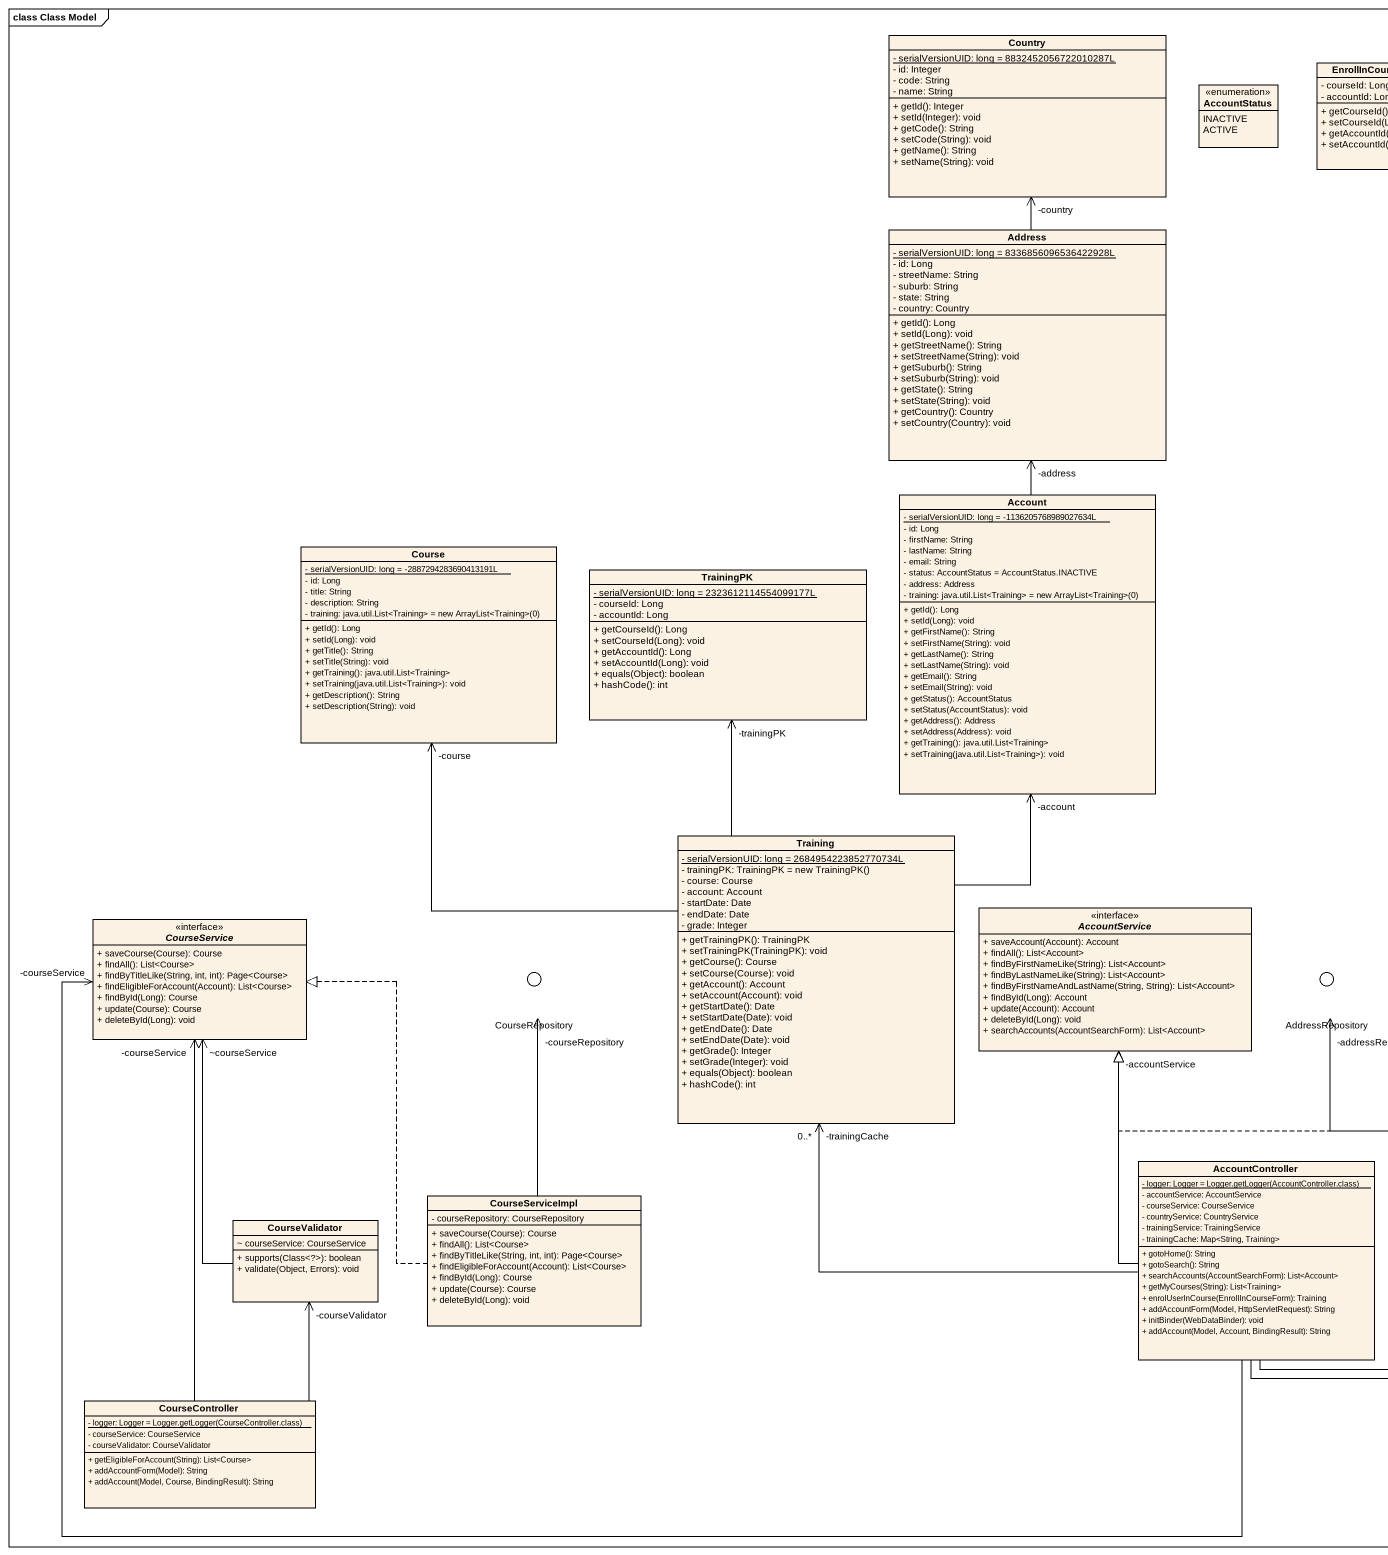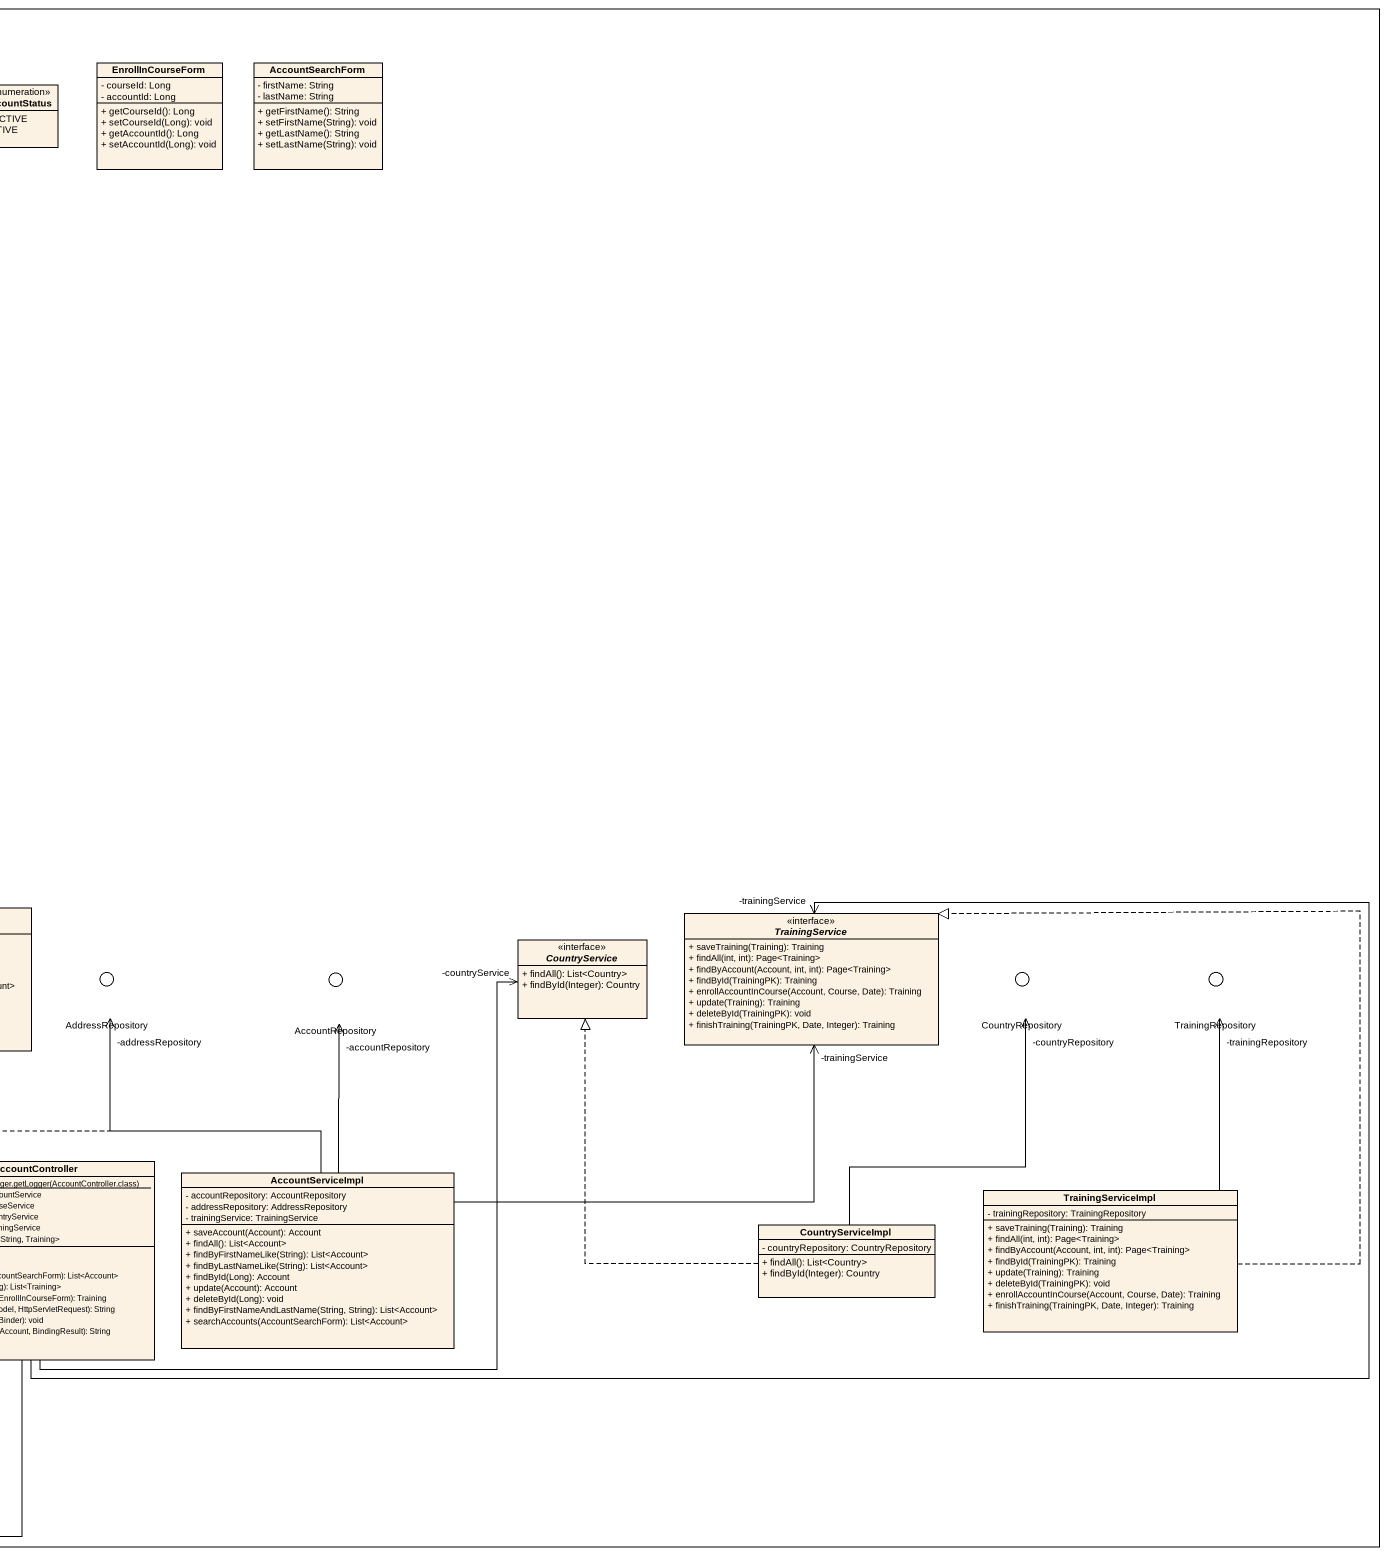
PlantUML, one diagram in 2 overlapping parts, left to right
@startuml
mainframe class Class Model
allowmixing
hide circle
hide empty members
skinparam classAttributeIconSize 0
class Country {
  {static} - serialVersionUID: long = 8832452056722010287L
  - id: Integer
  - code: String
  - name: String
  + getId(): Integer
  + setId(Integer): void
  + getCode(): String
  + setCode(String): void
  + getName(): String
  + setName(String): void
}
class EnrollInCourseForm {
  - courseId: Long
  - accountId: Long
  + getCourseId(): Long
  + setCourseId(Long): void
  + getAccountId(): Long
  + setAccountId(Long): void
}
class AccountSearchForm {
  - firstName: String
  - lastName: String
  + getFirstName(): String
  + setFirstName(String): void
  + getLastName(): String
  + setLastName(String): void
}
enum AccountStatus {
  INACTIVE
  ACTIVE
}
class Address {
  {static} - serialVersionUID: long = 8336856096536422928L
  - id: Long
  - streetName: String
  - suburb: String
  - state: String
  - country: Country
  + getId(): Long
  + setId(Long): void
  + getStreetName(): String
  + setStreetName(String): void
  + getSuburb(): String
  + setSuburb(String): void
  + getState(): String
  + setState(String): void
  + getCountry(): Country
  + setCountry(Country): void
}
class Account {
  {static} - serialVersionUID: long = -1136205768989027634L
  - id: Long
  - firstName: String
  - lastName: String
  - email: String
  - status: AccountStatus = AccountStatus.INACTIVE
  - address: Address
  {field} - training: java.util.List<Training> = new ArrayList<Training>(0)
  + getId(): Long
  + setId(Long): void
  + getFirstName(): String
  + setFirstName(String): void
  + getLastName(): String
  + setLastName(String): void
  + getEmail(): String
  + setEmail(String): void
  + getStatus(): AccountStatus
  + setStatus(AccountStatus): void
  + getAddress(): Address
  + setAddress(Address): void
  + getTraining(): java.util.List<Training>
  + setTraining(java.util.List<Training>): void
}
class Course {
  {static} - serialVersionUID: long = -2887294283690413191L
  - id: Long
  - title: String
  - description: String
  {field} - training: java.util.List<Training> = new ArrayList<Training>(0)
  + getId(): Long
  + setId(Long): void
  + getTitle(): String
  + setTitle(String): void
  + getTraining(): java.util.List<Training>
  + setTraining(java.util.List<Training>): void
  + getDescription(): String
  + setDescription(String): void
}
class TrainingPK {
  {static} - serialVersionUID: long = 2323612114554099177L
  - courseId: Long
  - accountId: Long
  + getCourseId(): Long
  + setCourseId(Long): void
  + getAccountId(): Long
  + setAccountId(Long): void
  + equals(Object): boolean
  + hashCode(): int
}
class Training {
  {static} - serialVersionUID: long = 2684954223852770734L
  {field} - trainingPK: TrainingPK = new TrainingPK()
  - course: Course
  - account: Account
  - startDate: Date
  - endDate: Date
  - grade: Integer
  + getTrainingPK(): TrainingPK
  + setTrainingPK(TrainingPK): void
  + getCourse(): Course
  + setCourse(Course): void
  + getAccount(): Account
  + setAccount(Account): void
  + getStartDate(): Date
  + setStartDate(Date): void
  + getEndDate(): Date
  + setEndDate(Date): void
  + getGrade(): Integer
  + setGrade(Integer): void
  + equals(Object): boolean
  + hashCode(): int
}
interface CourseService <<interface>> {
  + saveCourse(Course): Course
  + findAll(): List<Course>
  + findByTitleLike(String, int, int): Page<Course>
  + findEligibleForAccount(Account): List<Course>
  + findById(Long): Course
  + update(Course): Course
  + deleteById(Long): void
}
() CourseRepository <<interface>>
interface AccountService <<interface>> {
  + saveAccount(Account): Account
  + findAll(): List<Account>
  + findByFirstNameLike(String): List<Account>
  + findByLastNameLike(String): List<Account>
  + findByFirstNameAndLastName(String, String): List<Account>
  + findById(Long): Account
  + update(Account): Account
  + deleteById(Long): void
  + searchAccounts(AccountSearchForm): List<Account>
}
() AddressRepository
() AccountRepository
interface CountryService <<interface>> {
  + findAll(): List<Country>
  + findById(Integer): Country
}
interface TrainingService <<interface>> {
  + saveTraining(Training): Training
  + findAll(int, int): Page<Training>
  + findByAccount(Account, int, int): Page<Training>
  + findById(TrainingPK): Training
  + enrollAccountInCourse(Account, Course, Date): Training
  + update(Training): Training
  + deleteById(TrainingPK): void
  + finishTraining(TrainingPK, Date, Integer): Training
}
() CountryRepository <<interface>>
() TrainingRepository
class AccountController {
  {static} {field} - logger: Logger = Logger.getLogger(AccountController.class)
  - accountService: AccountService
  - courseService: CourseService
  - countryService: CountryService
  - trainingService: TrainingService
  - trainingCache: Map<String, Training>
  + gotoHome(): String
  + gotoSearch(): String
  + searchAccounts(AccountSearchForm): List<Account>
  + getMyCourses(String): List<Training>
  + enrolUserInCourse(EnrollInCourseForm): Training
  + addAccountForm(Model, HttpServletRequest): String
  + initBinder(WebDataBinder): void
  + addAccount(Model, Account, BindingResult): String
}
class AccountServiceImpl {
  - accountRepository: AccountRepository
  - addressRepository: AddressRepository
  - trainingService: TrainingService
  + saveAccount(Account): Account
  + findAll(): List<Account>
  + findByFirstNameLike(String): List<Account>
  + findByLastNameLike(String): List<Account>
  + findById(Long): Account
  + update(Account): Account
  + deleteById(Long): void
  + findByFirstNameAndLastName(String, String): List<Account>
  + searchAccounts(AccountSearchForm): List<Account>
}
class CourseServiceImpl {
  - courseRepository: CourseRepository
  + saveCourse(Course): Course
  + findAll(): List<Course>
  + findByTitleLike(String, int, int): Page<Course>
  + findEligibleForAccount(Account): List<Course>
  + findById(Long): Course
  + update(Course): Course
  + deleteById(Long): void
}
class TrainingServiceImpl {
  - trainingRepository: TrainingRepository
  + saveTraining(Training): Training
  + findAll(int, int): Page<Training>
  + findByAccount(Account, int, int): Page<Training>
  + findById(TrainingPK): Training
  + update(Training): Training
  + deleteById(TrainingPK): void
  + enrollAccountInCourse(Account, Course, Date): Training
  + finishTraining(TrainingPK, Date, Integer): Training
}
class CourseValidator {
  ~ courseService: CourseService
  + supports(Class<?>): boolean
  + validate(Object, Errors): void
}
class CountryServiceImpl {
  - countryRepository: CountryRepository
  + findAll(): List<Country>
  + findById(Integer): Country
}
class CourseController {
  {static} {field} - logger: Logger = Logger.getLogger(CourseController.class)
  - courseService: CourseService
  - courseValidator: CourseValidator
  + getEligibleForAccount(String): List<Course>
  + addAccountForm(Model): String
  + addAccount(Model, Course, BindingResult): String
}
Address -up-> "-country" Country
Account -up-> "-address" Address
Training -up-> "-account" Account
Training -up-> "-course" Course
Training -up-> "-trainingPK" TrainingPK
AccountController -up-> "-trainingCache\n0..*" Training
AccountController -left-> "-courseService" CourseService
AccountController -up-> "-accountService" AccountService
AccountController -right-> "-countryService" CountryService
AccountController -right-> "-trainingService" TrainingService
AccountServiceImpl .up.|> AccountService
AccountServiceImpl -up-> "-addressRepository" AddressRepository
AccountServiceImpl -up-> "-accountRepository" AccountRepository
AccountServiceImpl -right-> "-trainingService" TrainingService
CourseServiceImpl .up.|> CourseService
CourseServiceImpl -up-> "-courseRepository" CourseRepository
TrainingServiceImpl .up.|> TrainingService
TrainingServiceImpl -up-> "-trainingRepository" TrainingRepository
CourseValidator -up-> "~courseService" CourseService
CountryServiceImpl .up.|> CountryService
CountryServiceImpl -up-> "-countryRepository" CountryRepository
CourseController -up-> "-courseService" CourseService
CourseController -up-> "-courseValidator" CourseValidator
@enduml
